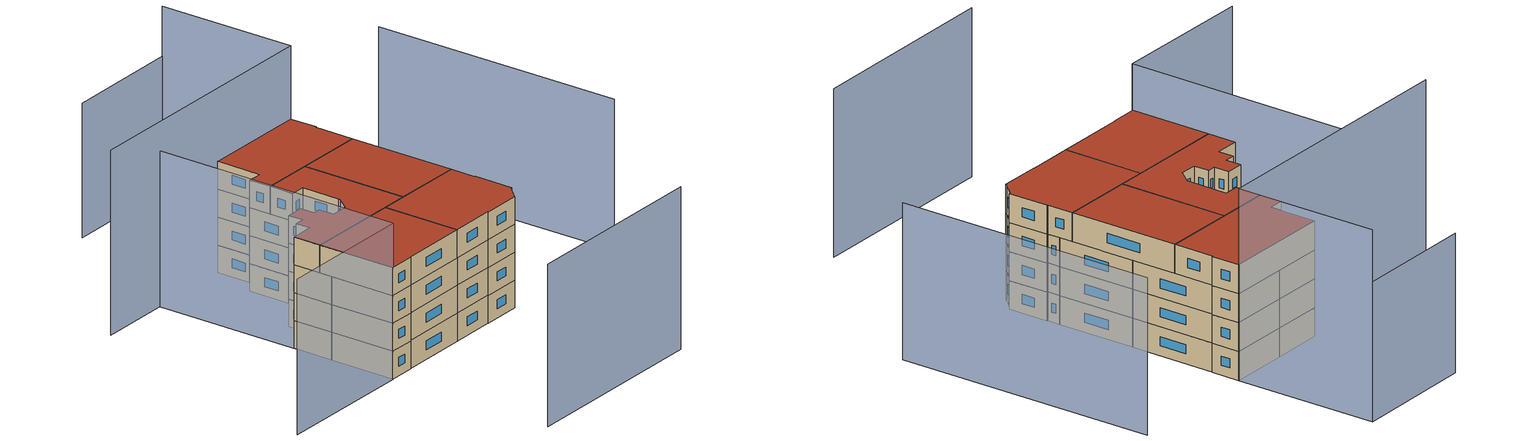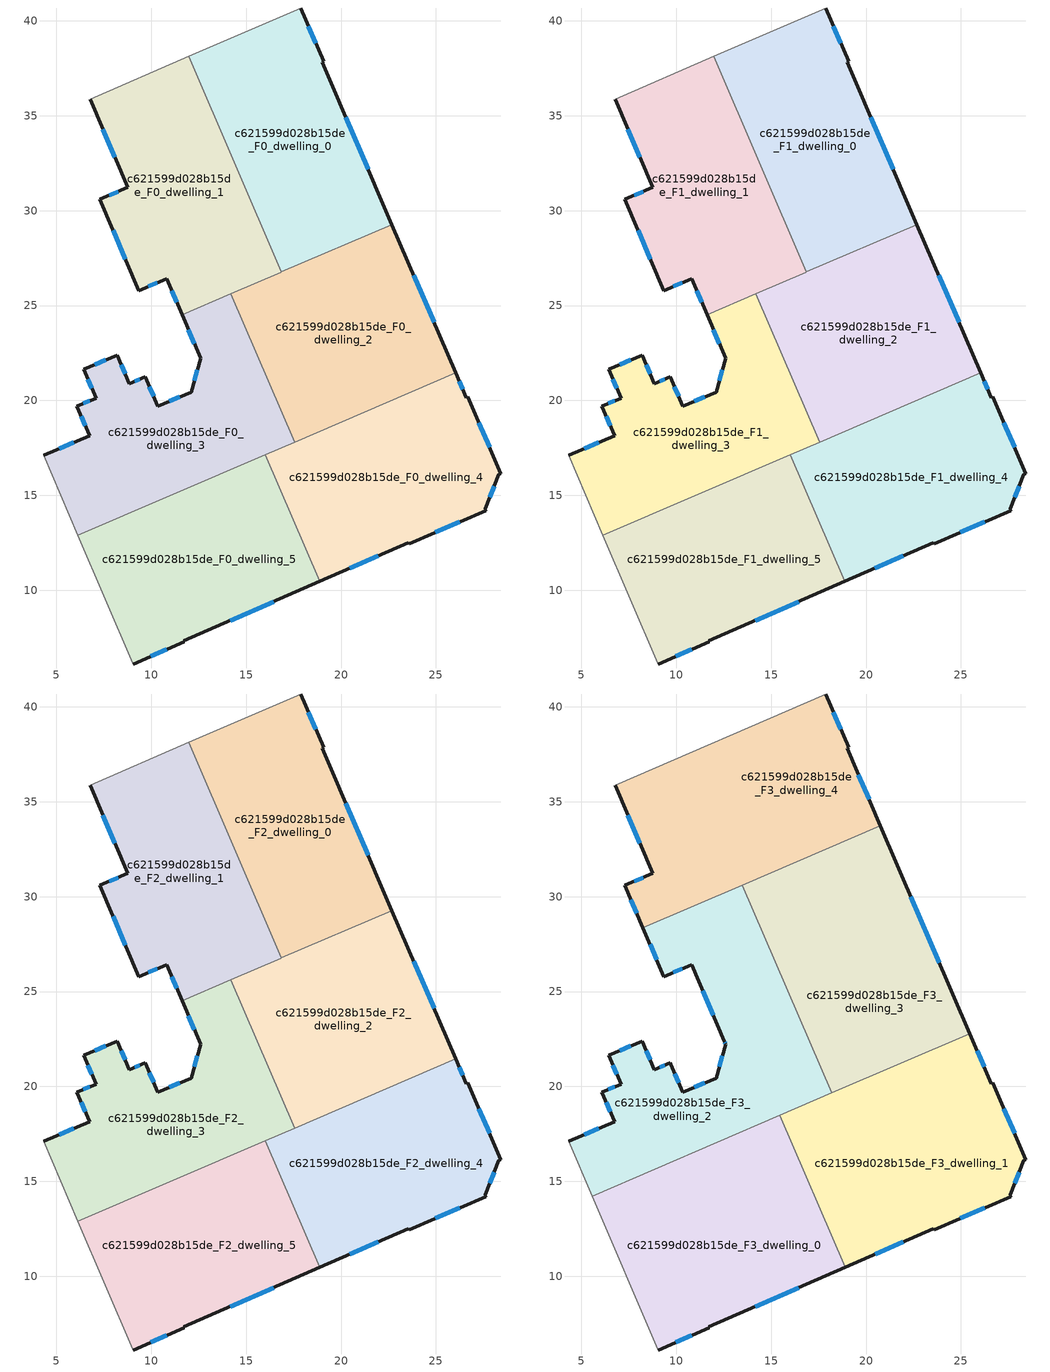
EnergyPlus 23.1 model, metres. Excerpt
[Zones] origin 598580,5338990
c621599d028b15de_F0_dwelling_0
 floor ground (EU_floor_Construction): 19.08,37.86 19,37.82 22.68,29.27 16.86,26.77 11.98,38.13 17.87,40.68 z0
 wall outside (EU_wall_Construction): 22.68,29.27 19,37.82 19.08,37.86 17.87,40.68 z0:3
 wall to c621599d028b15de_F0_dwelling_1 (EU_wall_Construction): 11.98,38.13 16.86,26.77 z0:3
 wall adiabatic (EU_wall_Construction): 17.87,40.68 11.98,38.13 z0:3
 wall to c621599d028b15de_F0_dwelling_2 (EU_wall_Construction): 16.86,26.77 22.68,29.27 z0:3
 window (EU_Window_Construction): 21.43,32.18 20.25,34.91 / 18.67,38.82 18.28,39.72 z1.02:1.98
c621599d028b15de_F0_dwelling_1
 floor ground (EU_floor_Construction): 11.98,38.13 16.86,26.77 11.62,24.51 10.81,26.42 9.34,25.79 7.29,30.6 8.77,31.22 6.78,35.88 z0
 wall outside (EU_wall_Construction): 6.78,35.88 8.77,31.22 7.29,30.6 9.34,25.79 10.81,26.42 11.62,24.51 z0:3
 wall adiabatic (EU_wall_Construction): 11.98,38.13 6.78,35.88 z0:3
 wall to c621599d028b15de_F0_dwelling_3 (EU_wall_Construction): 11.62,24.51 14.2,25.62 z0:3
 wall to c621599d028b15de_F0_dwelling_2 (EU_wall_Construction): 14.2,25.62 16.86,26.77 z0:3
 window (EU_Window_Construction): 7.45,34.29 8.09,32.8 / 11.09,25.77 11.34,25.16 / 9.84,26 10.31,26.21 / 7.98,28.96 8.64,27.43 / 8.26,31.01 7.79,30.81 z1.02:1.98
c621599d028b15de_F0_dwelling_2
 floor ground (EU_floor_Construction): 22.68,29.27 26.04,21.45 17.56,17.8 14.2,25.62 z0
 wall outside (EU_wall_Construction): 26.04,21.45 22.68,29.27 z0:3
 wall to c621599d028b15de_F0_dwelling_3 (EU_wall_Construction): 14.2,25.62 17.56,17.8 z0:3
 wall to c621599d028b15de_F0_dwelling_4 (EU_wall_Construction): 17.56,17.8 26.04,21.45 z0:3
 window (EU_Window_Construction): 24.9,24.11 23.82,26.61 z1.02:1.98
c621599d028b15de_F0_dwelling_3
 floor ground (EU_floor_Construction): 14.2,25.62 17.56,17.8 6.14,12.89 4.33,17.11 6.75,18.15 6.09,19.7 7.09,20.12 6.43,21.63 8.2,22.39 8.84,20.88 9.68,21.24 10.35,19.69 12.1,20.44 12.6,22.22 11.62,24.51 z0
 wall outside (EU_wall_Construction): 11.62,24.51 12.6,22.22 12.1,20.44 10.35,19.69 9.68,21.24 8.84,20.88 8.2,22.39 6.43,21.63 7.09,20.12 6.09,19.7 6.75,18.15 4.33,17.11 z0:3
 wall adiabatic (EU_wall_Construction): 4.33,17.11 6.14,12.89 z0:3
 wall to c621599d028b15de_F0_dwelling_5 (EU_wall_Construction): 6.14,12.89 16.02,17.14 z0:3
 wall to c621599d028b15de_F0_dwelling_4 (EU_wall_Construction): 16.02,17.14 17.56,17.8 z0:3
 window (EU_Window_Construction): 12.43,21.61 12.27,21.05 / 11.95,23.73 12.27,23 / 5.93,17.79 5.16,17.46 / 6.31,19.17 6.53,18.67 / 6.75,19.98 6.43,19.84 / 6.66,21.12 6.87,20.64 / 7.6,22.13 7.03,21.89 / 8.63,21.4 8.42,21.88 / 9.4,21.12 9.13,21 / 10.12,20.22 9.91,20.71 / 11.5,20.19 10.94,19.95 z1.02:1.98
c621599d028b15de_F0_dwelling_4
 floor ground (EU_floor_Construction): 26.68,20.19 28.42,16.15 28.3,16.11 27.6,14.29 27.63,14.19 23.58,12.45 23.54,12.5 18.89,10.47 16.02,17.14 26.04,21.45 26.61,20.14 z0
 wall outside (EU_wall_Construction): 18.89,10.47 23.54,12.5 23.58,12.45 27.63,14.19 27.6,14.29 28.3,16.11 28.42,16.15 26.68,20.19 26.61,20.14 26.04,21.45 z0:3
 wall to c621599d028b15de_F0_dwelling_5 (EU_wall_Construction): 16.02,17.14 18.89,10.47 z0:3
 window (EU_Window_Construction): 27.84,14.91 28.06,15.49 / 24.96,13.04 26.25,13.6 / 20.47,11.16 21.96,11.81 / 26.41,20.59 26.24,21 / 27.83,17.52 27.27,18.82 z1.02:1.98
c621599d028b15de_F0_dwelling_5
 floor ground (EU_floor_Construction): 16.02,17.14 18.89,10.47 11.72,7.34 11.74,7.28 9.05,6.11 9.03,6.14 6.14,12.89 z0
 wall outside (EU_wall_Construction): 9.05,6.11 11.74,7.28 11.72,7.34 18.89,10.47 z0:3
 wall adiabatic (EU_wall_Construction): 6.14,12.89 9.03,6.14 9.05,6.11 z0:3
 window (EU_Window_Construction): 14.16,8.4 16.45,9.4 / 9.97,6.51 10.83,6.88 z1.02:1.98
c621599d028b15de_F1_dwelling_0
 floor to c621599d028b15de_F0_dwelling_0 (EU_floor_Construction): 19.08,37.86 19,37.82 22.68,29.27 16.86,26.77 11.98,38.13 17.87,40.68 z3
 wall outside (EU_wall_Construction): 22.68,29.27 19,37.82 19.08,37.86 17.87,40.68 z3:6
 wall to c621599d028b15de_F1_dwelling_1 (EU_wall_Construction): 11.98,38.13 16.86,26.77 z3:6
 wall adiabatic (EU_wall_Construction): 17.87,40.68 11.98,38.13 z3:6
 wall to c621599d028b15de_F1_dwelling_2 (EU_wall_Construction): 16.86,26.77 22.68,29.27 z3:6
 window (EU_Window_Construction): 21.43,32.18 20.25,34.91 / 18.67,38.82 18.28,39.72 z4.02:4.98
c621599d028b15de_F1_dwelling_1
 floor to c621599d028b15de_F0_dwelling_1 (EU_floor_Construction): 11.98,38.13 16.86,26.77 11.62,24.51 10.81,26.42 9.34,25.79 7.29,30.6 8.77,31.22 6.78,35.88 z3
 wall outside (EU_wall_Construction): 6.78,35.88 8.77,31.22 7.29,30.6 9.34,25.79 10.81,26.42 11.62,24.51 z3:6
 wall adiabatic (EU_wall_Construction): 11.98,38.13 6.78,35.88 z3:6
 wall to c621599d028b15de_F1_dwelling_3 (EU_wall_Construction): 11.62,24.51 14.2,25.62 z3:6
 wall to c621599d028b15de_F1_dwelling_2 (EU_wall_Construction): 14.2,25.62 16.86,26.77 z3:6
 window (EU_Window_Construction): 7.45,34.29 8.09,32.8 / 11.09,25.77 11.34,25.16 / 9.84,26 10.31,26.21 / 7.98,28.96 8.64,27.43 / 8.26,31.01 7.79,30.81 z4.02:4.98
c621599d028b15de_F1_dwelling_2
 floor to c621599d028b15de_F0_dwelling_2 (EU_floor_Construction): 22.68,29.27 26.04,21.45 17.56,17.8 14.2,25.62 z3
 wall outside (EU_wall_Construction): 26.04,21.45 22.68,29.27 z3:6
 wall to c621599d028b15de_F1_dwelling_3 (EU_wall_Construction): 14.2,25.62 17.56,17.8 z3:6
 wall to c621599d028b15de_F1_dwelling_4 (EU_wall_Construction): 17.56,17.8 26.04,21.45 z3:6
 window (EU_Window_Construction): 24.9,24.11 23.82,26.61 z4.02:4.98
c621599d028b15de_F1_dwelling_3
 floor to c621599d028b15de_F0_dwelling_3 (EU_floor_Construction): 14.2,25.62 17.56,17.8 6.14,12.89 4.33,17.11 6.75,18.15 6.09,19.7 7.09,20.12 6.43,21.63 8.2,22.39 8.84,20.88 9.68,21.24 10.35,19.69 12.1,20.44 12.6,22.22 11.62,24.51 z3
 wall outside (EU_wall_Construction): 11.62,24.51 12.6,22.22 12.1,20.44 10.35,19.69 9.68,21.24 8.84,20.88 8.2,22.39 6.43,21.63 7.09,20.12 6.09,19.7 6.75,18.15 4.33,17.11 z3:6
 wall adiabatic (EU_wall_Construction): 4.33,17.11 6.14,12.89 z3:6
 wall to c621599d028b15de_F1_dwelling_5 (EU_wall_Construction): 6.14,12.89 16.02,17.14 z3:6
 wall to c621599d028b15de_F1_dwelling_4 (EU_wall_Construction): 16.02,17.14 17.56,17.8 z3:6
 window (EU_Window_Construction): 12.43,21.61 12.27,21.05 / 11.95,23.73 12.27,23 / 5.93,17.79 5.16,17.46 / 6.31,19.17 6.53,18.67 / 6.75,19.98 6.43,19.84 / 6.66,21.12 6.87,20.64 / 7.6,22.13 7.03,21.89 / 8.63,21.4 8.42,21.88 / 9.4,21.12 9.13,21 / 10.12,20.22 9.91,20.71 / 11.5,20.19 10.94,19.95 z4.02:4.98
c621599d028b15de_F1_dwelling_4
 floor to c621599d028b15de_F0_dwelling_4 (EU_floor_Construction): 26.68,20.19 28.42,16.15 28.3,16.11 27.6,14.29 27.63,14.19 23.58,12.45 23.54,12.5 18.89,10.47 16.02,17.14 26.04,21.45 26.61,20.14 z3
 wall outside (EU_wall_Construction): 18.89,10.47 23.54,12.5 23.58,12.45 27.63,14.19 27.6,14.29 28.3,16.11 28.42,16.15 26.68,20.19 26.61,20.14 26.04,21.45 z3:6
 wall to c621599d028b15de_F1_dwelling_5 (EU_wall_Construction): 16.02,17.14 18.89,10.47 z3:6
 window (EU_Window_Construction): 27.84,14.91 28.06,15.49 / 24.96,13.04 26.25,13.6 / 20.47,11.16 21.96,11.81 / 26.41,20.59 26.24,21 / 27.83,17.52 27.27,18.82 z4.02:4.98
c621599d028b15de_F1_dwelling_5
 floor to c621599d028b15de_F0_dwelling_5 (EU_floor_Construction): 16.02,17.14 18.89,10.47 11.72,7.34 11.74,7.28 9.05,6.11 9.03,6.14 6.14,12.89 z3
 wall outside (EU_wall_Construction): 9.05,6.11 11.74,7.28 11.72,7.34 18.89,10.47 z3:6
 wall adiabatic (EU_wall_Construction): 6.14,12.89 9.03,6.14 9.05,6.11 z3:6
 window (EU_Window_Construction): 14.16,8.4 16.45,9.4 / 9.97,6.51 10.83,6.88 z4.02:4.98
c621599d028b15de_F2_dwelling_0
 floor to c621599d028b15de_F1_dwelling_0 (EU_floor_Construction): 19.08,37.86 19,37.82 22.68,29.27 16.86,26.77 11.98,38.13 17.87,40.68 z6
 wall outside (EU_wall_Construction): 22.68,29.27 19,37.82 19.08,37.86 17.87,40.68 z6:9
 wall to c621599d028b15de_F2_dwelling_1 (EU_wall_Construction): 11.98,38.13 16.86,26.77 z6:9
 wall adiabatic (EU_wall_Construction): 17.87,40.68 11.98,38.13 z6:9
 wall to c621599d028b15de_F2_dwelling_2 (EU_wall_Construction): 16.86,26.77 22.68,29.27 z6:9
 window (EU_Window_Construction): 21.43,32.18 20.25,34.91 / 18.67,38.82 18.28,39.72 z7.02:7.98
 ceiling adiabatic (EU_roof_Construction): 22.68,29.27 20.76,33.73 14.94,31.23 16.86,26.77 z9
c621599d028b15de_F2_dwelling_1
 floor to c621599d028b15de_F1_dwelling_1 (EU_floor_Construction): 11.98,38.13 16.86,26.77 11.62,24.51 10.81,26.42 9.34,25.79 7.29,30.6 8.77,31.22 6.78,35.88 z6
 wall outside (EU_wall_Construction): 6.78,35.88 8.77,31.22 7.29,30.6 9.34,25.79 10.81,26.42 11.62,24.51 z6:9
 wall adiabatic (EU_wall_Construction): 11.98,38.13 6.78,35.88 z6:9
 wall to c621599d028b15de_F2_dwelling_3 (EU_wall_Construction): 11.62,24.51 14.2,25.62 z6:9
 wall to c621599d028b15de_F2_dwelling_2 (EU_wall_Construction): 14.2,25.62 16.86,26.77 z6:9
 window (EU_Window_Construction): 7.45,34.29 8.09,32.8 / 11.09,25.77 11.34,25.16 / 9.84,26 10.31,26.21 / 7.98,28.96 8.64,27.43 / 8.26,31.01 7.79,30.81 z7.02:7.98
 ceiling adiabatic (EU_roof_Construction): 16.86,26.77 14.94,31.23 13.49,30.61 15.41,26.14 z9
c621599d028b15de_F2_dwelling_2
 floor to c621599d028b15de_F1_dwelling_2 (EU_floor_Construction): 22.68,29.27 26.04,21.45 17.56,17.8 14.2,25.62 z6
 wall outside (EU_wall_Construction): 26.04,21.45 22.68,29.27 z6:9
 wall to c621599d028b15de_F2_dwelling_3 (EU_wall_Construction): 14.2,25.62 17.56,17.8 z6:9
 wall to c621599d028b15de_F2_dwelling_4 (EU_wall_Construction): 17.56,17.8 26.04,21.45 z6:9
 window (EU_Window_Construction): 24.9,24.11 23.82,26.61 z7.02:7.98
c621599d028b15de_F2_dwelling_3
 floor to c621599d028b15de_F1_dwelling_3 (EU_floor_Construction): 14.2,25.62 17.56,17.8 6.14,12.89 4.33,17.11 6.75,18.15 6.09,19.7 7.09,20.12 6.43,21.63 8.2,22.39 8.84,20.88 9.68,21.24 10.35,19.69 12.1,20.44 12.6,22.22 11.62,24.51 z6
 wall outside (EU_wall_Construction): 11.62,24.51 12.6,22.22 12.1,20.44 10.35,19.69 9.68,21.24 8.84,20.88 8.2,22.39 6.43,21.63 7.09,20.12 6.09,19.7 6.75,18.15 4.33,17.11 z6:9
 wall adiabatic (EU_wall_Construction): 4.33,17.11 6.14,12.89 z6:9
 wall to c621599d028b15de_F2_dwelling_5 (EU_wall_Construction): 6.14,12.89 16.02,17.14 z6:9
 wall to c621599d028b15de_F2_dwelling_4 (EU_wall_Construction): 16.02,17.14 17.56,17.8 z6:9
 window (EU_Window_Construction): 12.43,21.61 12.27,21.05 / 11.95,23.73 12.27,23 / 5.93,17.79 5.16,17.46 / 6.31,19.17 6.53,18.67 / 6.75,19.98 6.43,19.84 / 6.66,21.12 6.87,20.64 / 7.6,22.13 7.03,21.89 / 8.63,21.4 8.42,21.88 / 9.4,21.12 9.13,21 / 10.12,20.22 9.91,20.71 / 11.5,20.19 10.94,19.95 z7.02:7.98
c621599d028b15de_F2_dwelling_4
 floor to c621599d028b15de_F1_dwelling_4 (EU_floor_Construction): 26.68,20.19 28.42,16.15 28.3,16.11 27.6,14.29 27.63,14.19 23.58,12.45 23.54,12.5 18.89,10.47 16.02,17.14 26.04,21.45 26.61,20.14 z6
 wall outside (EU_wall_Construction): 18.89,10.47 23.54,12.5 23.58,12.45 27.63,14.19 27.6,14.29 28.3,16.11 28.42,16.15 26.68,20.19 26.61,20.14 26.04,21.45 z6:9
 wall to c621599d028b15de_F2_dwelling_5 (EU_wall_Construction): 16.02,17.14 18.89,10.47 z6:9
 window (EU_Window_Construction): 27.84,14.91 28.06,15.49 / 24.96,13.04 26.25,13.6 / 20.47,11.16 21.96,11.81 / 26.41,20.59 26.24,21 / 27.83,17.52 27.27,18.82 z7.02:7.98
c621599d028b15de_F2_dwelling_5
 floor to c621599d028b15de_F1_dwelling_5 (EU_floor_Construction): 16.02,17.14 18.89,10.47 11.72,7.34 11.74,7.28 9.05,6.11 9.03,6.14 6.14,12.89 z6
 wall outside (EU_wall_Construction): 9.05,6.11 11.74,7.28 11.72,7.34 18.89,10.47 z6:9
 wall adiabatic (EU_wall_Construction): 6.14,12.89 9.03,6.14 9.05,6.11 z6:9
 window (EU_Window_Construction): 14.16,8.4 16.45,9.4 / 9.97,6.51 10.83,6.88 z7.02:7.98
c621599d028b15de_F3_dwelling_0
 floor to c621599d028b15de_F2_dwelling_5 (EU_floor_Construction): 16.02,17.14 18.89,10.47 11.72,7.34 11.74,7.28 9.05,6.11 9.03,6.14 6.14,12.89 z9
 floor to c621599d028b15de_F2_dwelling_4 (EU_floor_Construction): 16.03,17.14 18.9,10.47 18.89,10.47 16.02,17.14 z9
 floor to c621599d028b15de_F2_dwelling_3 (EU_floor_Construction): 15.46,18.48 16.03,17.14 6.14,12.89 5.57,14.22 z9
 wall outside (EU_wall_Construction): 9.05,6.11 11.74,7.28 11.72,7.34 18.9,10.47 z9:12
 wall adiabatic (EU_wall_Construction): 5.57,14.22 9.03,6.14 9.05,6.11 z9:12
 wall to c621599d028b15de_F3_dwelling_1 (EU_wall_Construction): 18.9,10.47 15.46,18.48 z9:12
 wall to c621599d028b15de_F3_dwelling_2 (EU_wall_Construction): 15.46,18.48 5.57,14.22 z9:12
 window (EU_Window_Construction): 9.97,6.51 10.83,6.88 / 14.16,8.4 16.46,9.41 z10.02:10.98
 roof outside (EU_roof_Construction): 18.9,10.47 15.46,18.48 5.57,14.22 9.03,6.14 9.05,6.11 11.74,7.28 11.72,7.34 z12
c621599d028b15de_F3_dwelling_1
 floor to c621599d028b15de_F2_dwelling_4 (EU_floor_Construction): 26.68,20.19 28.42,16.15 28.3,16.11 27.6,14.29 27.63,14.19 23.58,12.45 23.54,12.5 18.9,10.47 16.03,17.14 26.04,21.45 26.61,20.14 z9
 floor to c621599d028b15de_F2_dwelling_2 (EU_floor_Construction): 25.47,22.78 26.04,21.45 17.56,17.8 16.99,19.13 z9
 floor to c621599d028b15de_F2_dwelling_3 (EU_floor_Construction): 16.99,19.13 17.56,17.8 16.03,17.14 15.46,18.48 z9
 wall outside (EU_wall_Construction): 18.9,10.47 23.54,12.5 23.58,12.45 27.63,14.19 27.6,14.29 28.3,16.11 28.42,16.15 26.68,20.19 26.61,20.14 25.47,22.78 z9:12
 wall to c621599d028b15de_F3_dwelling_3 (EU_wall_Construction): 25.47,22.78 18.2,19.66 z9:12
 wall to c621599d028b15de_F3_dwelling_2 (EU_wall_Construction): 18.2,19.65 15.46,18.48 z9:12
 window (EU_Window_Construction): 27.84,14.91 28.06,15.49 / 24.96,13.04 26.25,13.6 / 20.48,11.16 21.96,11.81 / 26.22,21.04 25.86,21.88 / 27.83,17.52 27.27,18.82 z10.02:10.98
 roof outside (EU_roof_Construction): 27.63,14.19 27.6,14.29 28.3,16.11 28.42,16.15 26.68,20.19 26.61,20.14 25.47,22.78 15.46,18.48 18.9,10.47 23.54,12.5 23.58,12.45 z12
c621599d028b15de_F3_dwelling_2
 floor to c621599d028b15de_F2_dwelling_1 (EU_floor_Construction): 13.49,30.61 15.41,26.14 11.62,24.51 10.81,26.42 9.34,25.79 8.25,28.35 z9
 floor to c621599d028b15de_F2_dwelling_3 (EU_floor_Construction): 14.2,25.62 16.99,19.13 5.57,14.22 4.33,17.11 6.75,18.15 6.09,19.7 7.09,20.12 6.43,21.63 8.2,22.39 8.84,20.88 9.68,21.24 9.71,21.16 10.35,19.69 12.1,20.44 12.6,22.22 11.62,24.51 z9
 floor to c621599d028b15de_F2_dwelling_2 (EU_floor_Construction): 15.41,26.14 18.2,19.66 16.99,19.13 14.2,25.62 z9
 wall outside (EU_wall_Construction): 8.25,28.35 9.34,25.79 10.81,26.42 12.53,22.38 12.6,22.22 12.1,20.44 10.35,19.69 9.71,21.16 9.68,21.24 8.84,20.88 8.2,22.39 6.43,21.63 7.09,20.12 6.09,19.7 6.75,18.15 4.33,17.11 z9:12
 wall to c621599d028b15de_F3_dwelling_3 (EU_wall_Construction): 18.2,19.66 13.49,30.61 z9:12
 wall adiabatic (EU_wall_Construction): 4.33,17.11 5.57,14.22 z9:12
 wall to c621599d028b15de_F3_dwelling_4 (EU_wall_Construction): 13.49,30.61 8.25,28.35 z9:12
 window (EU_Window_Construction): 5.93,17.79 5.16,17.46 / 6.31,19.17 6.53,18.67 / 6.75,19.98 6.43,19.84 / 6.66,21.12 6.87,20.64 / 7.6,22.13 7.03,21.89 / 8.63,21.4 8.42,21.88 / 9.4,21.12 9.13,21 / 10.13,20.19 9.93,20.66 / 11.5,20.19 10.94,19.95 / 12.43,21.61 12.27,21.05 / 12.56,22.32 12.58,22.27 / 11.4,25.04 11.95,23.75 / 9.84,26 10.31,26.21 / 8.62,27.48 8.97,26.66 z10.02:10.98
 roof outside (EU_roof_Construction): 18.2,19.66 13.49,30.61 8.25,28.35 9.34,25.79 10.81,26.42 12.53,22.38 12.6,22.22 12.1,20.44 10.35,19.69 9.71,21.16 9.68,21.24 8.84,20.88 8.2,22.39 6.43,21.63 7.09,20.12 6.09,19.7 6.75,18.15 4.33,17.11 5.57,14.22 z12
c621599d028b15de_F3_dwelling_3
 floor to c621599d028b15de_F2_dwelling_2 (EU_floor_Construction): 22.68,29.27 25.47,22.78 18.2,19.66 15.41,26.14 z9
 floor adiabatic (EU_floor_Construction): 20.76,33.73 22.68,29.27 15.41,26.14 13.49,30.61 z9
 wall outside (EU_wall_Construction): 25.47,22.78 20.76,33.73 z9:12
 wall to c621599d028b15de_F3_dwelling_4 (EU_wall_Construction): 20.76,33.73 13.49,30.61 z9:12
 window (EU_Window_Construction): 23.87,26.51 22.36,30.01 z10.02:10.98
 roof outside (EU_roof_Construction): 25.47,22.78 20.76,33.73 13.49,30.61 18.2,19.66 z12
c621599d028b15de_F3_dwelling_4
 floor to c621599d028b15de_F2_dwelling_0 (EU_floor_Construction): 17.87,40.68 19.08,37.86 19,37.82 20.76,33.73 14.94,31.23 11.98,38.13 z9
 floor to c621599d028b15de_F2_dwelling_1 (EU_floor_Construction): 11.98,38.13 14.94,31.23 8.25,28.35 7.29,30.6 8.77,31.22 6.78,35.88 z9
 wall outside (EU_wall_Construction): 20.76,33.73 19,37.82 19.08,37.86 17.87,40.68 / 6.78,35.88 8.77,31.22 7.29,30.6 8.25,28.35 z9:12
 wall adiabatic (EU_wall_Construction): 17.87,40.68 6.78,35.88 z9:12
 window (EU_Window_Construction): 18.67,38.82 18.28,39.72 / 20.16,35.12 19.6,36.43 / 7.61,29.83 7.92,29.11 / 8.26,31.01 7.79,30.81 / 7.45,34.29 8.09,32.8 z10.02:10.98
 roof outside (EU_roof_Construction): 20.76,33.73 19,37.82 19.08,37.86 17.87,40.68 6.78,35.88 8.77,31.22 7.29,30.6 8.25,28.35 z12
shading: 16.51,-11.01 36.76,-2.18 z0:17.5; -2.07,32.02 9.07,6.06 / 9.07,6.06 -5.53,-0.21 z0:16.8; 42.71,20.68 31.41,46.69 z0:16.3; 11.72,54.92 17.88,40.67 / 17.88,40.67 -9.52,28.84 z0:19.9; 11.67,54.9 -0.51,49.56 z0:14.5
[Building]
EU S2 Campaign: North Axis=0; Terrain=City; Solar Distribution=FullExterior
[Site:Location]
Vienna: Latitude=48; Longitude=16.5; Time Zone=1; Elevation=183
[SizingPeriod:WeatherFileDays]
AnnualSizingPeriod: Begin Month=1; Begin Day of Month=1; End Month=12; End Day of Month=31; Day of Week for Start Day=Monday; Use Weather File Daylight Saving Period=No; Use Weather File Rain and Snow Indicators=No
[MATERIAL]
EU_InternalMass_Material: Roughness=MediumRough; Thickness=0.1; Conductivity=1; Density=1800; Specific Heat=900; Thermal Absorptance=0.9; Solar Absorptance=0.7; Visible Absorptance=0.7
[MATERIAL:NOMASS] Roughness=MediumRough; Thermal Absorptance=0.9; Solar Absorptance=0.7; Visible Absorptance=0.7
Name | Thermal Resistance
EU_wall_NoMass | 0.942466
EU_roof_NoMass | 0.551687
EU_floor_NoMass | 0.66527
[WINDOWMATERIAL:SIMPLEGLAZINGSYSTEM]
EU_Window_SimpleGlazing: UFactor=2.03367; Solar Heat Gain Coefficient=0.65; Visible Transmittance=0.65
[CONSTRUCTION]
EU_wall_Construction: EU_wall_NoMass
EU_roof_Construction: EU_roof_NoMass
EU_floor_Construction: EU_floor_NoMass
EU_Window_Construction: EU_Window_SimpleGlazing
EU_InternalMass_Construction: EU_InternalMass_Material
[ZONE] Type=1; Multiplier=1; Ceiling Height=autocalculate; Floor Area=autocalculate; Part of Total Floor Area=Yes
Name | Volume
c621599d028b15de_F0_dwelling_0; c621599d028b15de_F1_dwelling_0; c621599d028b15de_F2_dwelling_0 | 235.792
c621599d028b15de_F3_dwelling_0 | 283.013
c621599d028b15de_F0_dwelling_1; c621599d028b15de_F1_dwelling_1; c621599d028b15de_F2_dwelling_1 | 235.835
c621599d028b15de_F3_dwelling_1 | 282.995
c621599d028b15de_F0_dwelling_2; c621599d028b15de_F1_dwelling_2; c621599d028b15de_F2_dwelling_2 | 235.828
c621599d028b15de_F3_dwelling_2 | 283.017
c621599d028b15de_F0_dwelling_3; c621599d028b15de_F1_dwelling_3; c621599d028b15de_F2_dwelling_3 | 235.841
c621599d028b15de_F3_dwelling_3 | 282.979
c621599d028b15de_F0_dwelling_4; c621599d028b15de_F1_dwelling_4; c621599d028b15de_F2_dwelling_4 | 235.823
c621599d028b15de_F3_dwelling_4 | 282.998
c621599d028b15de_F0_dwelling_5; c621599d028b15de_F1_dwelling_5; c621599d028b15de_F2_dwelling_5 | 235.819
[INTERNALMASS] Construction=EU_InternalMass_Construction
Name | Zone or ZoneList | Surface Area
c621599d028b15de_F0_dwelling_0_EU_InternalMass | c621599d028b15de_F0_dwelling_0 | 78.5974
c621599d028b15de_F0_dwelling_1_EU_InternalMass | c621599d028b15de_F0_dwelling_1 | 78.6116
c621599d028b15de_F0_dwelling_2_EU_InternalMass | c621599d028b15de_F0_dwelling_2 | 78.6094
c621599d028b15de_F0_dwelling_3_EU_InternalMass | c621599d028b15de_F0_dwelling_3 | 78.6136
c621599d028b15de_F0_dwelling_4_EU_InternalMass | c621599d028b15de_F0_dwelling_4 | 78.6078
c621599d028b15de_F0_dwelling_5_EU_InternalMass | c621599d028b15de_F0_dwelling_5 | 78.6059
c621599d028b15de_F1_dwelling_0_EU_InternalMass | c621599d028b15de_F1_dwelling_0 | 78.5974
c621599d028b15de_F1_dwelling_1_EU_InternalMass | c621599d028b15de_F1_dwelling_1 | 78.6116
c621599d028b15de_F1_dwelling_2_EU_InternalMass | c621599d028b15de_F1_dwelling_2 | 78.6094
c621599d028b15de_F1_dwelling_3_EU_InternalMass | c621599d028b15de_F1_dwelling_3 | 78.6136
c621599d028b15de_F1_dwelling_4_EU_InternalMass | c621599d028b15de_F1_dwelling_4 | 78.6078
c621599d028b15de_F1_dwelling_5_EU_InternalMass | c621599d028b15de_F1_dwelling_5 | 78.6059
c621599d028b15de_F2_dwelling_0_EU_InternalMass | c621599d028b15de_F2_dwelling_0 | 78.5974
c621599d028b15de_F2_dwelling_1_EU_InternalMass | c621599d028b15de_F2_dwelling_1 | 78.6116
c621599d028b15de_F2_dwelling_2_EU_InternalMass | c621599d028b15de_F2_dwelling_2 | 78.6094
c621599d028b15de_F2_dwelling_3_EU_InternalMass | c621599d028b15de_F2_dwelling_3 | 78.6136
c621599d028b15de_F2_dwelling_4_EU_InternalMass | c621599d028b15de_F2_dwelling_4 | 78.6078
c621599d028b15de_F2_dwelling_5_EU_InternalMass | c621599d028b15de_F2_dwelling_5 | 78.6059
c621599d028b15de_F3_dwelling_0_EU_InternalMass | c621599d028b15de_F3_dwelling_0 | 94.3365
c621599d028b15de_F3_dwelling_1_EU_InternalMass | c621599d028b15de_F3_dwelling_1 | 94.3318
c621599d028b15de_F3_dwelling_2_EU_InternalMass | c621599d028b15de_F3_dwelling_2 | 94.3393
c621599d028b15de_F3_dwelling_3_EU_InternalMass | c621599d028b15de_F3_dwelling_3 | 94.328
c621599d028b15de_F3_dwelling_4_EU_InternalMass | c621599d028b15de_F3_dwelling_4 | 94.3324
[OTHEREQUIPMENT] Fuel Type=Electricity; Design Level Calculation Method=Watts/Area; Power per Zone Floor Area=1; Fraction Latent=0; Fraction Radiant=0; Fraction Lost=0; Carbon Dioxide Generation Rate=0; EndUse Subcategory=EU_Step8_InternalGains
Name | Zone or ZoneList or Space or SpaceList | Schedule
EU_Step8_InternalGain_c621599d028b15de_F0_dwelling_0_f000 | c621599d028b15de_F0_dwelling_0 | EU_Step8_GainSchedule_c621599d028b15de_F0_dwelling_0_f000
EU_Step8_InternalGain_c621599d028b15de_F0_dwelling_1_f000 | c621599d028b15de_F0_dwelling_1 | EU_Step8_GainSchedule_c621599d028b15de_F0_dwelling_1_f000
EU_Step8_InternalGain_c621599d028b15de_F0_dwelling_2_f000 | c621599d028b15de_F0_dwelling_2 | EU_Step8_GainSchedule_c621599d028b15de_F0_dwelling_2_f000
EU_Step8_InternalGain_c621599d028b15de_F0_dwelling_3_f000 | c621599d028b15de_F0_dwelling_3 | EU_Step8_GainSchedule_c621599d028b15de_F0_dwelling_3_f000
EU_Step8_InternalGain_c621599d028b15de_F0_dwelling_4_f000 | c621599d028b15de_F0_dwelling_4 | EU_Step8_GainSchedule_c621599d028b15de_F0_dwelling_4_f000
EU_Step8_InternalGain_c621599d028b15de_F0_dwelling_5_f000 | c621599d028b15de_F0_dwelling_5 | EU_Step8_GainSchedule_c621599d028b15de_F0_dwelling_5_f000
EU_Step8_InternalGain_c621599d028b15de_F1_dwelling_0_f000 | c621599d028b15de_F1_dwelling_0 | EU_Step8_GainSchedule_c621599d028b15de_F1_dwelling_0_f000
EU_Step8_InternalGain_c621599d028b15de_F1_dwelling_1_f000 | c621599d028b15de_F1_dwelling_1 | EU_Step8_GainSchedule_c621599d028b15de_F1_dwelling_1_f000
EU_Step8_InternalGain_c621599d028b15de_F1_dwelling_2_f000 | c621599d028b15de_F1_dwelling_2 | EU_Step8_GainSchedule_c621599d028b15de_F1_dwelling_2_f000
EU_Step8_InternalGain_c621599d028b15de_F1_dwelling_3_f000 | c621599d028b15de_F1_dwelling_3 | EU_Step8_GainSchedule_c621599d028b15de_F1_dwelling_3_f000
EU_Step8_InternalGain_c621599d028b15de_F1_dwelling_4_f000 | c621599d028b15de_F1_dwelling_4 | EU_Step8_GainSchedule_c621599d028b15de_F1_dwelling_4_f000
EU_Step8_InternalGain_c621599d028b15de_F1_dwelling_5_f000 | c621599d028b15de_F1_dwelling_5 | EU_Step8_GainSchedule_c621599d028b15de_F1_dwelling_5_f000
EU_Step8_InternalGain_c621599d028b15de_F2_dwelling_0_f000 | c621599d028b15de_F2_dwelling_0 | EU_Step8_GainSchedule_c621599d028b15de_F2_dwelling_0_f000
EU_Step8_InternalGain_c621599d028b15de_F2_dwelling_1_f000 | c621599d028b15de_F2_dwelling_1 | EU_Step8_GainSchedule_c621599d028b15de_F2_dwelling_1_f000
EU_Step8_InternalGain_c621599d028b15de_F2_dwelling_2_f000 | c621599d028b15de_F2_dwelling_2 | EU_Step8_GainSchedule_c621599d028b15de_F2_dwelling_2_f000
EU_Step8_InternalGain_c621599d028b15de_F2_dwelling_3_f000 | c621599d028b15de_F2_dwelling_3 | EU_Step8_GainSchedule_c621599d028b15de_F2_dwelling_3_f000
EU_Step8_InternalGain_c621599d028b15de_F2_dwelling_4_f000 | c621599d028b15de_F2_dwelling_4 | EU_Step8_GainSchedule_c621599d028b15de_F2_dwelling_4_f000
EU_Step8_InternalGain_c621599d028b15de_F2_dwelling_5_f000 | c621599d028b15de_F2_dwelling_5 | EU_Step8_GainSchedule_c621599d028b15de_F2_dwelling_5_f000
EU_Step8_InternalGain_c621599d028b15de_F3_dwelling_0_f000 | c621599d028b15de_F3_dwelling_0 | EU_Step8_GainSchedule_c621599d028b15de_F3_dwelling_0_f000
EU_Step8_InternalGain_c621599d028b15de_F3_dwelling_1_f000 | c621599d028b15de_F3_dwelling_1 | EU_Step8_GainSchedule_c621599d028b15de_F3_dwelling_1_f000
EU_Step8_InternalGain_c621599d028b15de_F3_dwelling_2_f000 | c621599d028b15de_F3_dwelling_2 | EU_Step8_GainSchedule_c621599d028b15de_F3_dwelling_2_f000
EU_Step8_InternalGain_c621599d028b15de_F3_dwelling_3_f000 | c621599d028b15de_F3_dwelling_3 | EU_Step8_GainSchedule_c621599d028b15de_F3_dwelling_3_f000
EU_Step8_InternalGain_c621599d028b15de_F3_dwelling_4_f000 | c621599d028b15de_F3_dwelling_4 | EU_Step8_GainSchedule_c621599d028b15de_F3_dwelling_4_f000
[ZONEVENTILATION:DESIGNFLOWRATE] Schedule=EU_AlwaysOn; Design Flow Rate Calculation Method=AirChanges/Hour; Air Changes per Hour=0.530523; Ventilation Type=Natural; Fan Pressure Rise=0; Fan Total Efficiency=1; Constant Term Coefficient=1; Temperature Term Coefficient=0; Velocity Term Coefficient=0; Velocity Squared Term Coefficient=0; Minimum Indoor Temperature=-100; Maximum Indoor Temperature=100; Delta Temperature=-100; Minimum Outdoor Temperature=-100; Maximum Outdoor Temperature=100; Maximum Wind Speed=40
Name | Zone or ZoneList or Space or SpaceList
EU_ConstantAir_c621599d028b15de_F0_dwelling_0 | c621599d028b15de_F0_dwelling_0
EU_ConstantAir_c621599d028b15de_F0_dwelling_1 | c621599d028b15de_F0_dwelling_1
EU_ConstantAir_c621599d028b15de_F0_dwelling_2 | c621599d028b15de_F0_dwelling_2
EU_ConstantAir_c621599d028b15de_F0_dwelling_3 | c621599d028b15de_F0_dwelling_3
EU_ConstantAir_c621599d028b15de_F0_dwelling_4 | c621599d028b15de_F0_dwelling_4
EU_ConstantAir_c621599d028b15de_F0_dwelling_5 | c621599d028b15de_F0_dwelling_5
EU_ConstantAir_c621599d028b15de_F1_dwelling_0 | c621599d028b15de_F1_dwelling_0
EU_ConstantAir_c621599d028b15de_F1_dwelling_1 | c621599d028b15de_F1_dwelling_1
EU_ConstantAir_c621599d028b15de_F1_dwelling_2 | c621599d028b15de_F1_dwelling_2
EU_ConstantAir_c621599d028b15de_F1_dwelling_3 | c621599d028b15de_F1_dwelling_3
EU_ConstantAir_c621599d028b15de_F1_dwelling_4 | c621599d028b15de_F1_dwelling_4
EU_ConstantAir_c621599d028b15de_F1_dwelling_5 | c621599d028b15de_F1_dwelling_5
EU_ConstantAir_c621599d028b15de_F2_dwelling_0 | c621599d028b15de_F2_dwelling_0
EU_ConstantAir_c621599d028b15de_F2_dwelling_1 | c621599d028b15de_F2_dwelling_1
EU_ConstantAir_c621599d028b15de_F2_dwelling_2 | c621599d028b15de_F2_dwelling_2
EU_ConstantAir_c621599d028b15de_F2_dwelling_3 | c621599d028b15de_F2_dwelling_3
EU_ConstantAir_c621599d028b15de_F2_dwelling_4 | c621599d028b15de_F2_dwelling_4
EU_ConstantAir_c621599d028b15de_F2_dwelling_5 | c621599d028b15de_F2_dwelling_5
EU_ConstantAir_c621599d028b15de_F3_dwelling_0 | c621599d028b15de_F3_dwelling_0
EU_ConstantAir_c621599d028b15de_F3_dwelling_1 | c621599d028b15de_F3_dwelling_1
EU_ConstantAir_c621599d028b15de_F3_dwelling_2 | c621599d028b15de_F3_dwelling_2
EU_ConstantAir_c621599d028b15de_F3_dwelling_3 | c621599d028b15de_F3_dwelling_3
EU_ConstantAir_c621599d028b15de_F3_dwelling_4 | c621599d028b15de_F3_dwelling_4
[HVACTEMPLATE:THERMOSTAT] Constant Heating Setpoint=20; Constant Cooling Setpoint=50
EU_HeatOnly_c621599d028b15de_F0_dwelling_0; EU_HeatOnly_c621599d028b15de_F0_dwelling_1; EU_HeatOnly_c621599d028b15de_F0_dwelling_2; EU_HeatOnly_c621599d028b15de_F0_dwelling_3; EU_HeatOnly_c621599d028b15de_F0_dwelling_4; EU_HeatOnly_c621599d028b15de_F0_dwelling_5; EU_HeatOnly_c621599d028b15de_F1_dwelling_0; EU_HeatOnly_c621599d028b15de_F1_dwelling_1; EU_HeatOnly_c621599d028b15de_F1_dwelling_2; EU_HeatOnly_c621599d028b15de_F1_dwelling_3; EU_HeatOnly_c621599d028b15de_F1_dwelling_4; EU_HeatOnly_c621599d028b15de_F1_dwelling_5; EU_HeatOnly_c621599d028b15de_F2_dwelling_0; EU_HeatOnly_c621599d028b15de_F2_dwelling_1; EU_HeatOnly_c621599d028b15de_F2_dwelling_2; EU_HeatOnly_c621599d028b15de_F2_dwelling_3; EU_HeatOnly_c621599d028b15de_F2_dwelling_4; EU_HeatOnly_c621599d028b15de_F2_dwelling_5; EU_HeatOnly_c621599d028b15de_F3_dwelling_0; EU_HeatOnly_c621599d028b15de_F3_dwelling_1; EU_HeatOnly_c621599d028b15de_F3_dwelling_2; EU_HeatOnly_c621599d028b15de_F3_dwelling_3; EU_HeatOnly_c621599d028b15de_F3_dwelling_4
[HVACTEMPLATE:ZONE:IDEALLOADSAIRSYSTEM] System Availability Schedule=EU_AlwaysOn; Maximum Heating Supply Air Temperature=50; Minimum Cooling Supply Air Temperature=13; Maximum Heating Supply Air Humidity Ratio=0.0156; Minimum Cooling Supply Air Humidity Ratio=0.0077; Heating Limit=NoLimit; Cooling Limit=NoLimit; Heating Availability Schedule=EU_AlwaysOn; Cooling Availability Schedule=EU_CoolingOff; Dehumidification Control Type=ConstantSensibleHeatRatio; Cooling Sensible Heat Ratio=0.7; Dehumidification Setpoint=60; Humidification Control Type=None; Humidification Setpoint=30; Outdoor Air Method=None; Outdoor Air Flow Rate per Person=0.00944; Outdoor Air Flow Rate per Zone Floor Area=0; Outdoor Air Flow Rate per Zone=0; Demand Controlled Ventilation Type=None; Outdoor Air Economizer Type=NoEconomizer; Heat Recovery Type=None; Sensible Heat Recovery Effectiveness=0.7; Latent Heat Recovery Effectiveness=0.65
Name | Template Thermostat
c621599d028b15de_F0_dwelling_0 | EU_HeatOnly_c621599d028b15de_F0_dwelling_0
c621599d028b15de_F0_dwelling_1 | EU_HeatOnly_c621599d028b15de_F0_dwelling_1
c621599d028b15de_F0_dwelling_2 | EU_HeatOnly_c621599d028b15de_F0_dwelling_2
c621599d028b15de_F0_dwelling_3 | EU_HeatOnly_c621599d028b15de_F0_dwelling_3
c621599d028b15de_F0_dwelling_4 | EU_HeatOnly_c621599d028b15de_F0_dwelling_4
c621599d028b15de_F0_dwelling_5 | EU_HeatOnly_c621599d028b15de_F0_dwelling_5
c621599d028b15de_F1_dwelling_0 | EU_HeatOnly_c621599d028b15de_F1_dwelling_0
c621599d028b15de_F1_dwelling_1 | EU_HeatOnly_c621599d028b15de_F1_dwelling_1
c621599d028b15de_F1_dwelling_2 | EU_HeatOnly_c621599d028b15de_F1_dwelling_2
c621599d028b15de_F1_dwelling_3 | EU_HeatOnly_c621599d028b15de_F1_dwelling_3
c621599d028b15de_F1_dwelling_4 | EU_HeatOnly_c621599d028b15de_F1_dwelling_4
c621599d028b15de_F1_dwelling_5 | EU_HeatOnly_c621599d028b15de_F1_dwelling_5
c621599d028b15de_F2_dwelling_0 | EU_HeatOnly_c621599d028b15de_F2_dwelling_0
c621599d028b15de_F2_dwelling_1 | EU_HeatOnly_c621599d028b15de_F2_dwelling_1
c621599d028b15de_F2_dwelling_2 | EU_HeatOnly_c621599d028b15de_F2_dwelling_2
c621599d028b15de_F2_dwelling_3 | EU_HeatOnly_c621599d028b15de_F2_dwelling_3
c621599d028b15de_F2_dwelling_4 | EU_HeatOnly_c621599d028b15de_F2_dwelling_4
c621599d028b15de_F2_dwelling_5 | EU_HeatOnly_c621599d028b15de_F2_dwelling_5
c621599d028b15de_F3_dwelling_0 | EU_HeatOnly_c621599d028b15de_F3_dwelling_0
c621599d028b15de_F3_dwelling_1 | EU_HeatOnly_c621599d028b15de_F3_dwelling_1
c621599d028b15de_F3_dwelling_2 | EU_HeatOnly_c621599d028b15de_F3_dwelling_2
c621599d028b15de_F3_dwelling_3 | EU_HeatOnly_c621599d028b15de_F3_dwelling_3
c621599d028b15de_F3_dwelling_4 | EU_HeatOnly_c621599d028b15de_F3_dwelling_4
[SIZING:ZONE] Zone Cooling Design Supply Air Temperature Input Method=SupplyAirTemperature; Zone Cooling Design Supply Air Temperature=13; Zone Heating Design Supply Air Temperature Input Method=SupplyAirTemperature; Zone Heating Design Supply Air Temperature=50; Zone Cooling Design Supply Air Humidity Ratio=0.008; Zone Heating Design Supply Air Humidity Ratio=0.008; Cooling Design Air Flow Method=DesignDay; Cooling Design Air Flow Rate=0; Cooling Minimum Air Flow per Zone Floor Area=0.000762; Cooling Minimum Air Flow=0; Cooling Minimum Air Flow Fraction=0.2; Heating Design Air Flow Method=DesignDay; Heating Design Air Flow Rate=0; Heating Maximum Air Flow per Zone Floor Area=0.002032; Heating Maximum Air Flow=0.141576; Heating Maximum Air Flow Fraction=0.3; Account for Dedicated Outdoor Air System=No; Dedicated Outdoor Air System Control Strategy=NeutralSupplyAir; Dedicated Outdoor Air Low Setpoint Temperature for Design=autosize; Dedicated Outdoor Air High Setpoint Temperature for Design=autosize; Zone Load Sizing Method=Sensible Load Only No Latent Load; Zone Latent Cooling Design Supply Air Humidity Ratio Input Method=HumidityRatioDifference; Zone Cooling Design Supply Air Humidity Ratio Difference=0.005; Zone Latent Heating Design Supply Air Humidity Ratio Input Method=HumidityRatioDifference; Zone Humidification Design Supply Air Humidity Ratio Difference=0.005
c621599d028b15de_F0_dwelling_0; c621599d028b15de_F0_dwelling_1; c621599d028b15de_F0_dwelling_2; c621599d028b15de_F0_dwelling_3; c621599d028b15de_F0_dwelling_4; c621599d028b15de_F0_dwelling_5; c621599d028b15de_F1_dwelling_0; c621599d028b15de_F1_dwelling_1; c621599d028b15de_F1_dwelling_2; c621599d028b15de_F1_dwelling_3; c621599d028b15de_F1_dwelling_4; c621599d028b15de_F1_dwelling_5; c621599d028b15de_F2_dwelling_0; c621599d028b15de_F2_dwelling_1; c621599d028b15de_F2_dwelling_2; c621599d028b15de_F2_dwelling_3; c621599d028b15de_F2_dwelling_4; c621599d028b15de_F2_dwelling_5; c621599d028b15de_F3_dwelling_0; c621599d028b15de_F3_dwelling_1; c621599d028b15de_F3_dwelling_2; c621599d028b15de_F3_dwelling_3; c621599d028b15de_F3_dwelling_4
[SCHEDULE:CONSTANT]
Name | Hourly Value
EU_AlwaysOn | 1
EU_CoolingOff | 0
[SCHEDULE:FILE] Column Number=1; Rows to Skip at Top=0; Number of Hours of Data=8760; Column Separator=Comma; Interpolate to Timestep=No; Minutes per Item=60; Adjust Schedule for Daylight Savings=Yes
Name | File
EU_Step8_GainSchedule_c621599d028b15de_F0_dwelling_0_f000 | ../../schedules/c621599d028b15de/c621599d028b15de_F0_dwelling_0_f000_gain.csv
EU_Step8_GainSchedule_c621599d028b15de_F0_dwelling_1_f000 | ../../schedules/c621599d028b15de/c621599d028b15de_F0_dwelling_1_f000_gain.csv
EU_Step8_GainSchedule_c621599d028b15de_F0_dwelling_2_f000 | ../../schedules/c621599d028b15de/c621599d028b15de_F0_dwelling_2_f000_gain.csv
EU_Step8_GainSchedule_c621599d028b15de_F0_dwelling_3_f000 | ../../schedules/c621599d028b15de/c621599d028b15de_F0_dwelling_3_f000_gain.csv
EU_Step8_GainSchedule_c621599d028b15de_F0_dwelling_4_f000 | ../../schedules/c621599d028b15de/c621599d028b15de_F0_dwelling_4_f000_gain.csv
EU_Step8_GainSchedule_c621599d028b15de_F0_dwelling_5_f000 | ../../schedules/c621599d028b15de/c621599d028b15de_F0_dwelling_5_f000_gain.csv
EU_Step8_GainSchedule_c621599d028b15de_F1_dwelling_0_f000 | ../../schedules/c621599d028b15de/c621599d028b15de_F1_dwelling_0_f000_gain.csv
EU_Step8_GainSchedule_c621599d028b15de_F1_dwelling_1_f000 | ../../schedules/c621599d028b15de/c621599d028b15de_F1_dwelling_1_f000_gain.csv
EU_Step8_GainSchedule_c621599d028b15de_F1_dwelling_2_f000 | ../../schedules/c621599d028b15de/c621599d028b15de_F1_dwelling_2_f000_gain.csv
EU_Step8_GainSchedule_c621599d028b15de_F1_dwelling_3_f000 | ../../schedules/c621599d028b15de/c621599d028b15de_F1_dwelling_3_f000_gain.csv
EU_Step8_GainSchedule_c621599d028b15de_F1_dwelling_4_f000 | ../../schedules/c621599d028b15de/c621599d028b15de_F1_dwelling_4_f000_gain.csv
EU_Step8_GainSchedule_c621599d028b15de_F1_dwelling_5_f000 | ../../schedules/c621599d028b15de/c621599d028b15de_F1_dwelling_5_f000_gain.csv
EU_Step8_GainSchedule_c621599d028b15de_F2_dwelling_0_f000 | ../../schedules/c621599d028b15de/c621599d028b15de_F2_dwelling_0_f000_gain.csv
EU_Step8_GainSchedule_c621599d028b15de_F2_dwelling_1_f000 | ../../schedules/c621599d028b15de/c621599d028b15de_F2_dwelling_1_f000_gain.csv
EU_Step8_GainSchedule_c621599d028b15de_F2_dwelling_2_f000 | ../../schedules/c621599d028b15de/c621599d028b15de_F2_dwelling_2_f000_gain.csv
EU_Step8_GainSchedule_c621599d028b15de_F2_dwelling_3_f000 | ../../schedules/c621599d028b15de/c621599d028b15de_F2_dwelling_3_f000_gain.csv
EU_Step8_GainSchedule_c621599d028b15de_F2_dwelling_4_f000 | ../../schedules/c621599d028b15de/c621599d028b15de_F2_dwelling_4_f000_gain.csv
EU_Step8_GainSchedule_c621599d028b15de_F2_dwelling_5_f000 | ../../schedules/c621599d028b15de/c621599d028b15de_F2_dwelling_5_f000_gain.csv
EU_Step8_GainSchedule_c621599d028b15de_F3_dwelling_0_f000 | ../../schedules/c621599d028b15de/c621599d028b15de_F3_dwelling_0_f000_gain.csv
EU_Step8_GainSchedule_c621599d028b15de_F3_dwelling_1_f000 | ../../schedules/c621599d028b15de/c621599d028b15de_F3_dwelling_1_f000_gain.csv
EU_Step8_GainSchedule_c621599d028b15de_F3_dwelling_2_f000 | ../../schedules/c621599d028b15de/c621599d028b15de_F3_dwelling_2_f000_gain.csv
EU_Step8_GainSchedule_c621599d028b15de_F3_dwelling_3_f000 | ../../schedules/c621599d028b15de/c621599d028b15de_F3_dwelling_3_f000_gain.csv
EU_Step8_GainSchedule_c621599d028b15de_F3_dwelling_4_f000 | ../../schedules/c621599d028b15de/c621599d028b15de_F3_dwelling_4_f000_gain.csv
